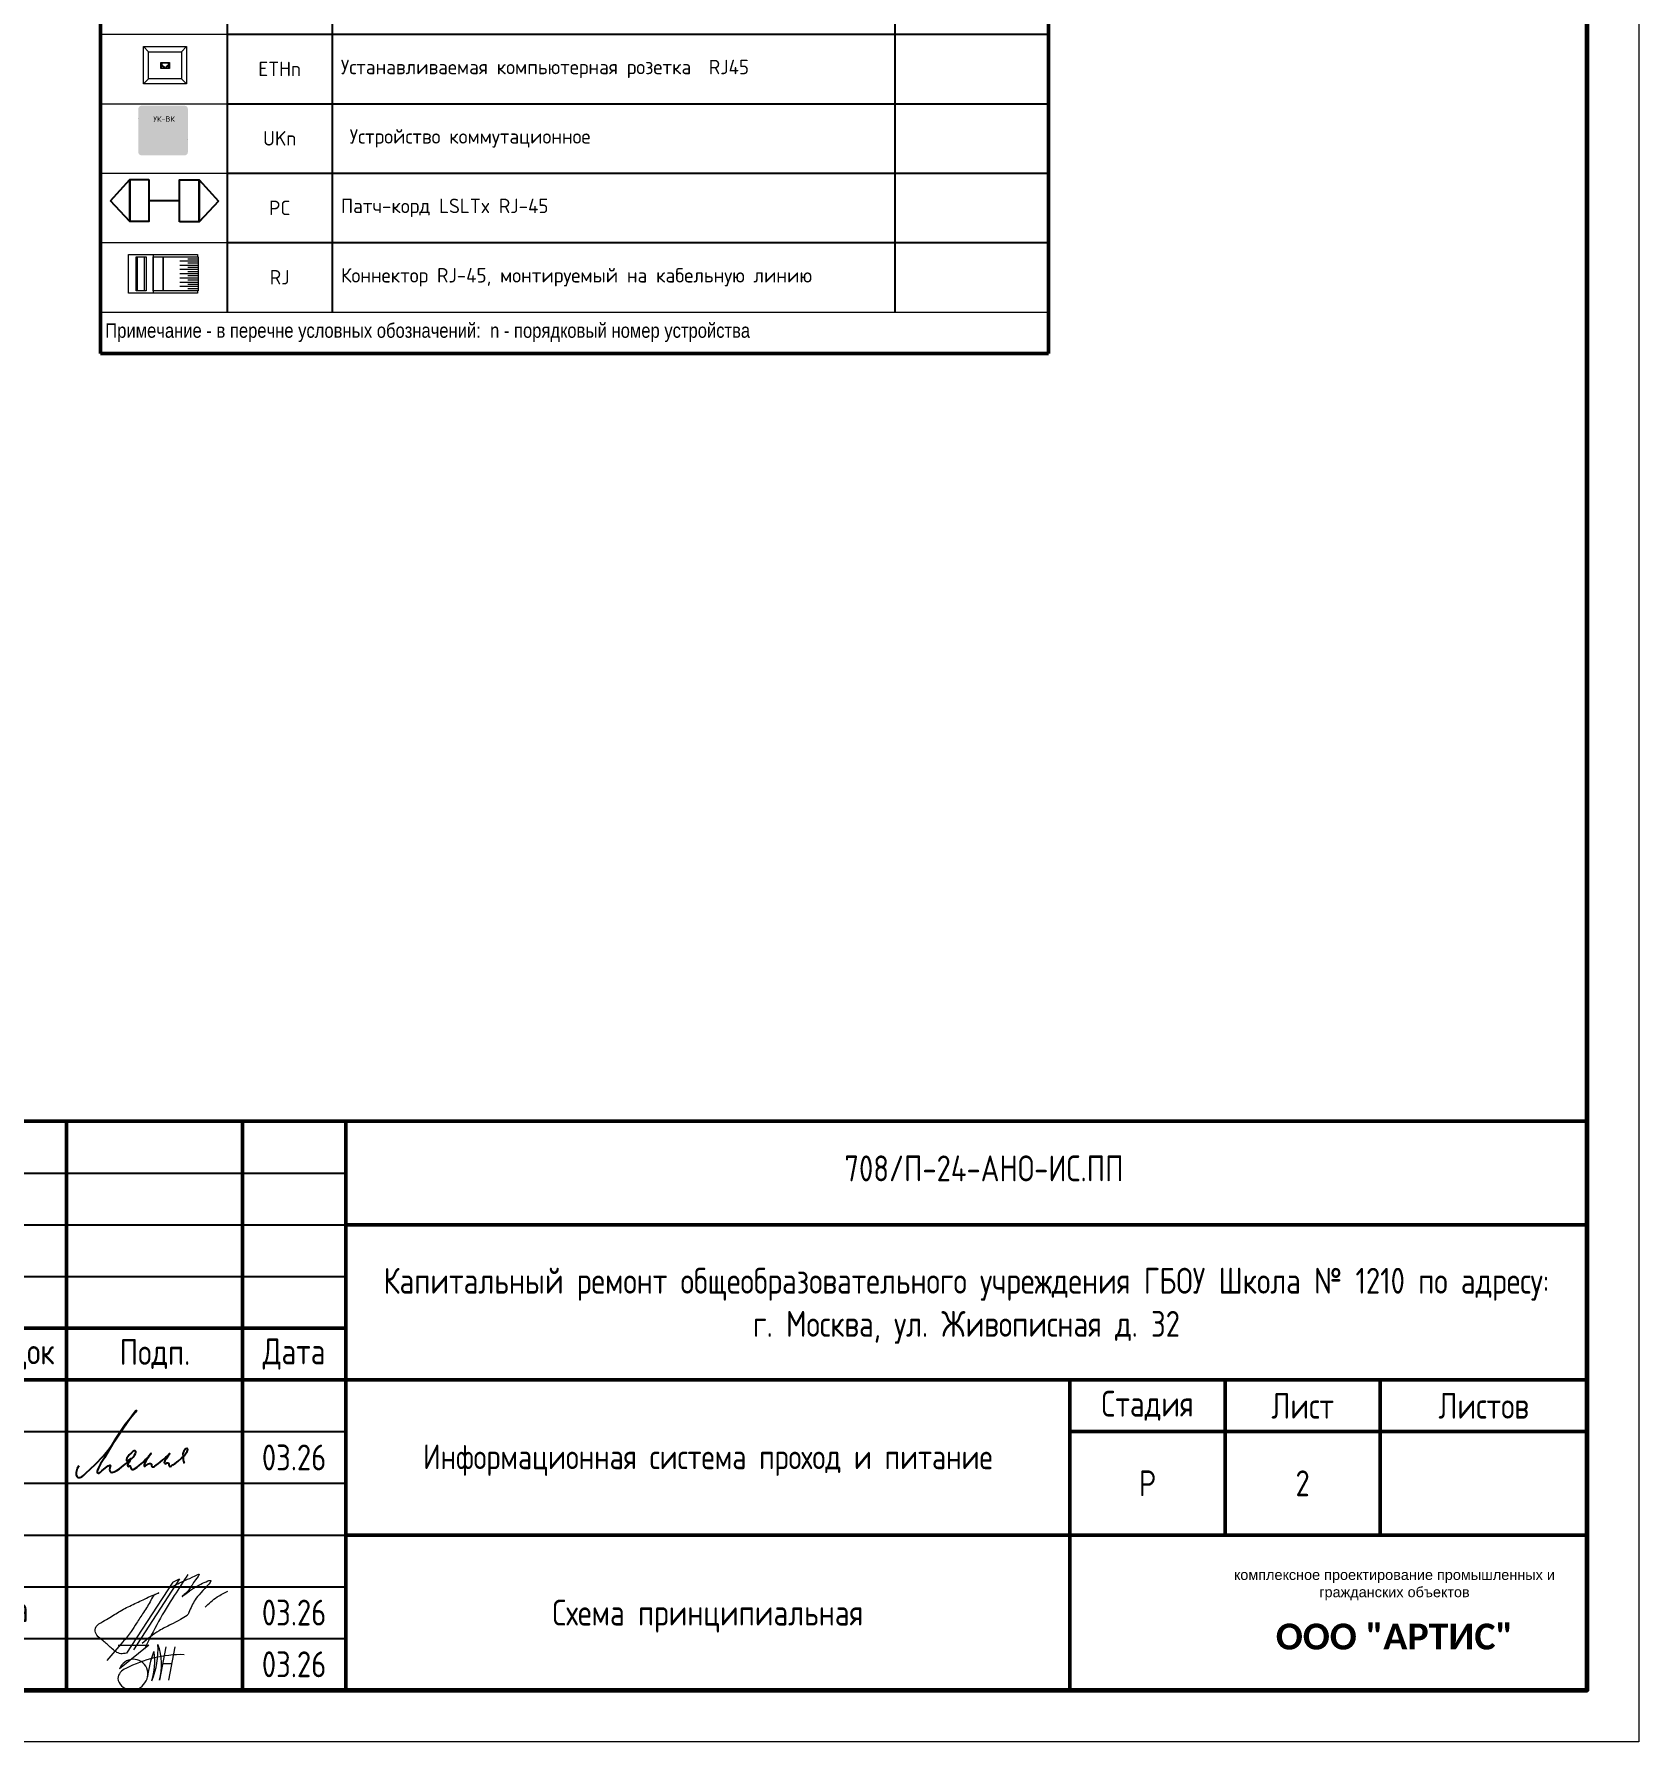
# Model space of a CAD drawing. Header units: millimetres. Extents: x -695119 to 412940, y -249585 to 622758.
# Drawn here: x -574093 to -558581, y 603 to 17115 of the extents above; entities that cross this region are included whole.
import ezdxf
from ezdxf.enums import TextEntityAlignment as Align

# ---------------------------------------------------------------- set-up
doc = ezdxf.new("R2010")
doc.units = ezdxf.units.MM
for name, color, linetype, lineweight in [('(АР) Текст', 7, 'Continuous', 25), ('__ФОРМАТ', 7, 'Continuous', 40), ('PDF _Геометрия', 8, 'Continuous', 9), ('Подписи', 7, 'Continuous', 13)]:
    doc.layers.add(name, color=color, linetype=linetype, lineweight=lineweight)
for name, color, linetype in [('__НАДПИСИ', 7, 'Continuous'), ('PDF _Оформление-Надписи', 7, 'Continuous'), ('СОТ', 7, 'Continuous'), ('стена', 20, 'Continuous'), ('Узлы', 7, 'Continuous')]:
    doc.layers.add(name, color=color, linetype=linetype)
doc.layers.add('PDF _СОТ', color=7, linetype='Continuous', true_color=0xb82d00)
doc.layers.add('Границы листа', color=7, linetype='Continuous', lineweight=0, plot=False)
doc.layers.add('ОФ_подписи', color=5, linetype='Continuous', lineweight=13, true_color=0x0000ff)
doc.styles.add('GOST 2.304 type A', font='', dxfattribs={"height": 250})
doc.styles.add('GOST-2.304_Type-B_italic', font='')
doc.styles.add('ICOCPEUR', font='isocpeur.ttf', dxfattribs={"height": 250})
doc.styles.add('ISOCPEUR', font='isocpeur.ttf', dxfattribs={"width": 0.9, "height": 350})
doc.styles.add('RubezhCAD', font='', dxfattribs={"oblique": 10})
doc.styles.get("Standard").update_dxf_attribs({"font": ''})
doc.styles.add('ГОСТ 2.304', font='')
doc.styles.get('GOST 2.304 type A').set_extended_font_data('GOST 2.304 type A')
doc.styles.get('GOST-2.304_Type-B_italic').set_extended_font_data('GOST type B')
doc.styles.get('RubezhCAD').set_extended_font_data('GOST type A')
doc.styles.get('Standard').set_extended_font_data('GOST type B')
doc.styles.get('ГОСТ 2.304').set_extended_font_data('GOST 2.304 type A')

# ---------------------------------------------------------------- blocks, each defined once
blk = doc.blocks.new('*U33')
at = {"lineweight": -2}
blk.add_lwpolyline([(20, 5), (589, 5), (589, 415), (20, 415)], close=True, dxfattribs=at)
at = {"layer": 'Границы листа'}
blk.add_lwpolyline([(594, 0), (0, 0), (0, 420), (594, 420)], close=True, dxfattribs=at)
at = {"lineweight": 13, "oblique": 10, "flags": 8}
blk.add_attdef('ФОРМАТ', (554.94, 1.12), '', height=3, dxfattribs=at)
blk = doc.blocks.new('П_Зыкин')
at = {"layer": 'ОФ_подписи', "color": 5, "ltscale": 100, "transparency": 33554687}
for p, q in [((142, 249), (62, -174)), ((258, 249), (178, -174)), ((102, 37), (218, 37))]:
    blk.add_line(p, q, dxfattribs=at)
blk.add_lwpolyline([(-462, 273), (-74, 273), (-446, -30)], dxfattribs=at)
for centre, radius, start, end in [((-1024, 224), 1068, 337.8144, 2.8859), ((-643, 22), 732, 344.4555, 20.462), ((-271, -94), 186, 314.2393, 159.9348), ((345, -1372), 1523, 88.8758, 117.8788), ((1109, -252), 1204, 158.7593, 174.231), ((-849, 72), 852, 342.8308, 7.4815), ((-9, 182), 4.48, 8.9691, 155.6551), ((-318, -169), 151, 108.7568, 173.4251), ((-287, -115), 185, 191.5358, 322.3512)]:
    blk.add_arc(centre, radius, start, end, dxfattribs=at)
blk = doc.blocks.new('П_Лукашова')
at = {"layer": 'ОФ_подписи', "color": 5}
for p, q in [((221, 339), (-221, -339)), ((286, 371), (-156, -307)), ((283, 370), (218, 338))]:
    blk.add_line(p, q, dxfattribs=at)
for points in [[(366, 415), (236, 213), (85, -37), (-50, -300)], [(221, 301), (344, 360), (434, 401), (475, 416), (464, 395), (420, 336), (342, 232), (310, 203), (337, 221), (420, 283), (490, 322), (558, 352), (576, 358), (491, 240), (403, 113), (374, 49), (360, 20)], [(-221, -339), (-276, -344), (-368, -289), (-446, -221), (-505, -166), (-522, -116), (-412, -16), (-295, 56), (-173, 120), (-49, 179), (33, 216), (87, 237), (52, 221), (11, 167), (-59, 51), (-126, -52), (-177, -132), (-256, -231), (-409, -409)], [(530, 102), (646, 199), (748, 254)], [(360, 20), (294, -18), (203, -65), (91, -124), (-73, -248)]]:
    blk.add_spline(points, degree=3, dxfattribs=at)
blk = doc.blocks.new('штамп')
at = {"layer": '__ФОРМАТ', "linetype": 'Continuous', "lineweight": 50}
for p, q in [((531929, 45357), (531929, 50857)), ((531929, 50857), (550429, 50857)), ((532879, 48357), (532879, 50857)), ((533829, 45357), (533829, 50857)), ((534779, 48357), (534779, 50857)), ((535729, 45357), (535729, 50857)), ((537429, 45357), (537429, 50857)), ((538429, 45357), (538429, 50857)), ((550429, 45357), (550429, 50857)), ((538429, 49857), (550429, 49857)), ((531929, 48857), (538429, 48857)), ((531929, 48357), (550429, 48357)), ((545429, 45357), (545429, 48357)), ((546929, 46857), (546929, 48357)), ((548429, 46857), (548429, 48357)), ((545429, 47857), (550429, 47857)), ((538429, 46857), (550429, 46857)), ((531929, 45357), (550429, 45357))]:
    blk.add_line(p, q, dxfattribs=at)
at = {"layer": '__ФОРМАТ', "linetype": 'Continuous', "lineweight": -2}
for p, q in [((531929, 50357), (538429, 50357)), ((531929, 49857), (538429, 49857)), ((531929, 49357), (538429, 49357)), ((531929, 48857), (538429, 48857)), ((531929, 47857), (538429, 47857)), ((531929, 47357), (538429, 47357)), ((531929, 46857), (538429, 46857)), ((538429, 46857), (550429, 46857)), ((531929, 46357), (538429, 46357)), ((531929, 45857), (538429, 45857))]:
    blk.add_line(p, q, dxfattribs=at)
at = {"layer": 'Подписи', "color": 5, "lineweight": 25}
blk.add_lwpolyline([(535847, 47525), (535833, 47500), (535823, 47461), (535824, 47440), (535829, 47423), (535840, 47414), (535857, 47413), (535876, 47421), (535897, 47435), (535917, 47454), (536005, 47539), (536088, 47624), (536142, 47690), (536203, 47776), (536266, 47874), (536323, 47953), (536362, 48009), (536395, 48059), (536405, 48060), (536397, 48045), (536295, 47925), (536205, 47790), (536095, 47603), (536059, 47544), (536038, 47506), (536029, 47485), (536027, 47473), (536027, 47462), (536031, 47457), (536037, 47454), (536045, 47456), (536057, 47466), (536072, 47479), (536107, 47506), (536133, 47525), (536147, 47532), (536152, 47532), (536153, 47529), (536150, 47520), (536147, 47504), (536146, 47491), (536148, 47479), (536150, 47471), (536157, 47465), (536166, 47462), (536178, 47464), (536189, 47469), (536215, 47480), (536240, 47498), (536281, 47529), (536306, 47550), (536324, 47567), (536342, 47582), (536372, 47609), (536388, 47629), (536397, 47646), (536399, 47657), (536398, 47666), (536393, 47671), (536383, 47671), (536372, 47667), (536356, 47653), (536336, 47632), (536323, 47612), (536313, 47599), (536309, 47587), (536310, 47579), (536315, 47575), (536326, 47579), (536335, 47585), (536344, 47592), (536348, 47595), (536352, 47596), (536354, 47595), (536355, 47592), (536349, 47583), (536342, 47575), (536334, 47561), (536326, 47547), (536322, 47538), (536320, 47531), (536321, 47523), (536325, 47519), (536328, 47519), (536333, 47524), (536338, 47527), (536344, 47526), (536346, 47520), (536351, 47508), (536355, 47498), (536359, 47493), (536366, 47491), (536375, 47491), (536385, 47497), (536412, 47513), (536436, 47532), (536466, 47559), (536491, 47583), (536517, 47607), (536529, 47621), (536545, 47642), (536547, 47643), (536546, 47644), (536543, 47644), (536541, 47642), (536538, 47637), (536499, 47577), (536491, 47558), (536482, 47544), (536480, 47535), (536479, 47529), (536481, 47524), (536483, 47522), (536489, 47523), (536494, 47526), (536502, 47532), (536512, 47539), (536522, 47544), (536530, 47548), (536541, 47549), (536547, 47546), (536550, 47541), (536551, 47531), (536552, 47525), (536553, 47521), (536558, 47517), (536562, 47515), (536568, 47515), (536575, 47517), (536583, 47523), (536596, 47533), (536617, 47547), (536636, 47561), (536659, 47583), (536688, 47609), (536702, 47620), (536713, 47630), (536721, 47636), (536727, 47641), (536727, 47643), (536726, 47644), (536723, 47643), (536720, 47638), (536715, 47629), (536693, 47594), (536681, 47575), (536676, 47566), (536674, 47557), (536677, 47551), (536679, 47547), (536684, 47546), (536689, 47549), (536695, 47552), (536700, 47554), (536709, 47554), (536716, 47551), (536717, 47545), (536719, 47535), (536721, 47527), (536725, 47524), (536731, 47520), (536741, 47523), (536747, 47528), (536757, 47534), (536779, 47550), (536809, 47572), (536842, 47600), (536865, 47623), (536880, 47642), (536895, 47664), (536899, 47675), (536901, 47684), (536898, 47689), (536891, 47693), (536881, 47689), (536873, 47682), (536862, 47668), (536856, 47654), (536855, 47638), (536856, 47622), (536856, 47598), (536858, 47583), (536860, 47572), (536864, 47560), (536871, 47551)], dxfattribs=at)
at = {"layer": 'ОФ_подписи'}
for name, p, xscale, yscale, zscale in [('П_Лукашова', (536533, 46057), 1.010226427429054, 1.010226427429054, 1.010226427429054), ('П_Зыкин', (536581, 45585), 0.7621923841183493, 0.7621923841183493, 0.7621923841183493)]:
    blk.add_blockref(name, p, dxfattribs=dict(at, xscale=xscale, yscale=yscale, zscale=zscale))
at = {"color": 0, "transparency": 33554687, "attachment_point": 5, "style": 'ГОСТ 2.304'}
for s, insert, char_height, width in [('{\\fArial|b0|i0|c204|p34;комплексное проектирование промышленных и гражданских объектов}', (548566, 46374), 100, 3372.21), ('{\\fCorbel Light|b1|i0|c204|p34;ООО "АРТИС"}', (548566, 45874), 250, 4171.2)]:
    blk.add_mtext(s, dxfattribs=dict(at, insert=insert, char_height=char_height, width=width))
at = {"layer": '__НАДПИСИ', "lineweight": 9, "ltscale": 2, "style": 'ISOCPEUR', "flags": 1}
blk.add_attdef('NOTATION', (548864, 51134), '', height=250, dxfattribs=at)
at = {"layer": '__НАДПИСИ', "lineweight": 9, "ltscale": 2, "style": 'RubezhCAD', "oblique": 10}
blk.add_attdef('SHEET', text='', height=250, dxfattribs=at).set_placement((547679, 47357), align=Align.MIDDLE_CENTER)
at = {"layer": '__ФОРМАТ', "color": 7, "linetype": 'Continuous', "lineweight": 20, "attachment_point": 5, "style": 'GOST 2.304 type A'}
for s, insert, char_height, width in [('Капитальный ремонт общеобразовательного учреждения ГБОУ Школа № 1210 по адресу:      \\Pг. Москва, ул. Живописная д. 32', (544429, 49073), 250, 12000), ('\\pi-7.5,l7.5,t7.5;{\\W0.9;\\C256;Кол.уч.}', (533354, 48607), 250, 950), ('Информационная система проход и питание \\P ', (541929, 47381), 240, 7000)]:
    blk.add_mtext(s, dxfattribs=dict(at, insert=insert, char_height=char_height, width=width))
at = {"layer": '__ФОРМАТ', "color": 7, "linetype": 'Continuous', "lineweight": 20, "char_height": 250, "attachment_point": 5, "line_spacing_factor": 1.2, "style": 'GOST 2.304 type A'}
for s, insert, width in [('\\pi-7.5,l7.5,t7.5;{\\C256;Изм.}', (532404, 48607), 950), ('\\pi-7.5,l7.5,t7.5;{\\C256;Лист}', (534304, 48607), 950), ('\\pi-7.5,l7.5,t7.5;{\\C256;№Док}', (535254, 48607), 950), ('\\pi-7.5,l7.5,t7.5;{\\C256;Подп.}', (536584, 48607), 1710.72), ('\\pi-7.5,l7.5,t7.5;{\\C256;Дата}', (537929, 48607), 1000), ('\\pi-7.5,l7.5,t7.5;{\\C256;Стадия}', (546179, 48107), 1500), ('\\pi-7.5,l7.5,t7.5;{\\C256;Лист}', (547679, 48107), 1500), ('\\pi-7.5,l7.5,t7.5;{\\C256;Листов}', (549429, 48107), 2000), ('\\pi-7.5,l7.5,t7.5;{\\C256;Разработал}', (532879, 47607), 1900), ('{\\C256;Лялля}', (534779, 47607), 1900), ('{\\C256;03.26}', (537929, 47607), 1000), ('\\pi-750,l750,t750;{\\C256;Р}', (546179, 47357), 1500), ('{\\C256;Лукашова}', (534779, 46107), 1900), ('\\pi-7.5,l7.5,t7.5;{\\C256;ГИП}', (532879, 46107), 1900), ('{\\C256;03.26}', (537929, 46107), 1000), ('{\\C256;Н. Контр. }', (532879, 45592), 1900), ('\\pi-750,l750,t750;{\\C256;Зыкин}', (534779, 45607), 1900), ('{\\C256;03.26}', (537929, 45607), 1000)]:
    blk.add_mtext(s, dxfattribs=dict(at, insert=insert, width=width))
at = {"layer": 'стена', "color": 18, "true_color": 0x000000, "insert": (543249, 50527), "char_height": 250, "width": 3851.47, "attachment_point": 1, "style": 'GOST 2.304 type A'}
blk.add_mtext('708/П-24-АНО-ИС.ПП', dxfattribs=at)
blk = doc.blocks.new('*T1110')
at = {"layer": 'Узлы', "color": 0, "lineweight": 50, "transparency": 16777216}
for p, q in [((0, 0), (9165, 0)), ((0, 0), (0, -19361)), ((9165, 0), (9165, -19361)), ((0, -400), (9165, -400)), ((0, -19361), (9165, -19361))]:
    blk.add_line(p, q, dxfattribs=at)
at = {"layer": 'Узлы', "color": 0, "lineweight": -2, "transparency": 16777216}
for p, q in [((2238, 0), (2238, -2414)), ((7679, 0), (7679, -18961)), ((1225, -400), (1225, -18961)), ((0, -1071), (2238, -1071)), ((7679, -1071), (9165, -1071)), ((0, -1743), (2238, -1743)), ((7679, -1743), (9165, -1743)), ((0, -2414), (2238, -2414)), ((7679, -2414), (9165, -2414)), ((0, -3086), (2238, -3086)), ((2238, -3086), (2238, -11575)), ((7679, -3086), (9165, -3086)), ((0, -3757), (2238, -3757)), ((7679, -3757), (9165, -3757)), ((1225, -4429), (2238, -4429)), ((7679, -4429), (9165, -4429)), ((1225, -5100), (2238, -5100)), ((7679, -5100), (9165, -5100)), ((1225, -5771), (2238, -5771)), ((0, -6443), (9165, -6443)), ((0, -7330), (9165, -7330)), ((1225, -8218), (9165, -8218)), ((1225, -8889), (2238, -8889)), ((7679, -8889), (9165, -8889)), ((1225, -9561), (2238, -9561)), ((7679, -9561), (9165, -9561)), ((1225, -10232), (2238, -10232)), ((7679, -10232), (9165, -10232)), ((1225, -10904), (2238, -10904)), ((1225, -11575), (2238, -11575)), ((1225, -12247), (2238, -12247)), ((1225, -12918), (2238, -12918)), ((1225, -13589), (2238, -13589)), ((7679, -13589), (9165, -13589)), ((1225, -14261), (2238, -14261)), ((1225, -14932), (2238, -14932))]:
    blk.add_line(p, q, dxfattribs=at)
at = {"layer": 'Узлы', "color": 0, "linetype": 'ByBlock', "lineweight": -2, "transparency": 16777216}
for p, q in [((2238, -1071), (7679, -1071)), ((2238, -1743), (7679, -1743)), ((2238, -2414), (7679, -2414)), ((2238, -2414), (2238, -3086)), ((2238, -3086), (7679, -3086)), ((2238, -3757), (7679, -3757)), ((0, -4429), (1225, -4429)), ((2238, -4429), (7679, -4429)), ((0, -5100), (1225, -5100)), ((2238, -5100), (7679, -5100)), ((0, -5771), (1225, -5771)), ((2238, -5771), (9165, -5771)), ((2238, -10232), (7679, -10232)), ((2238, -10904), (7679, -10904)), ((2238, -11575), (2238, -18961)), ((7679, -11575), (9165, -11575)), ((7679, -12247), (9165, -12247)), ((7679, -12918), (9165, -12918)), ((7679, -14261), (9165, -14261)), ((7679, -14932), (9165, -14932)), ((1225, -15604), (9165, -15604)), ((1225, -16275), (9165, -16275)), ((1225, -16947), (9165, -16947)), ((1225, -17618), (9165, -17618)), ((1225, -18289), (9165, -18289))]:
    blk.add_line(p, q, dxfattribs=at)
at = {"layer": 'Узлы', "color": 0, "lineweight": 0, "transparency": 16777216}
for p, q in [((0, -8218), (1225, -8218)), ((0, -8889), (1225, -8889)), ((2238, -8889), (7679, -8889)), ((0, -9561), (1225, -9561)), ((2238, -9561), (7679, -9561)), ((0, -10232), (1225, -10232)), ((0, -10904), (1225, -10904)), ((7679, -10904), (9165, -10904)), ((0, -11575), (1225, -11575)), ((2238, -11575), (7679, -11575)), ((0, -12247), (1225, -12247)), ((2238, -12247), (7679, -12247)), ((0, -12918), (1225, -12918)), ((2238, -12918), (7679, -12918)), ((0, -13589), (1225, -13589)), ((2238, -13589), (7679, -13589)), ((0, -14261), (1225, -14261)), ((2238, -14261), (7679, -14261)), ((0, -14932), (1225, -14932)), ((2238, -14932), (7679, -14932)), ((0, -15604), (1225, -15604)), ((0, -16275), (1225, -16275)), ((0, -16947), (1225, -16947)), ((0, -17618), (1225, -17618)), ((0, -18289), (1225, -18289)), ((0, -18961), (9165, -18961))]:
    blk.add_line(p, q, dxfattribs=at)
at = {"layer": 'Узлы', "color": 0, "transparency": 16777216}
for s, insert, char_height, width, attachment_point, style in [('Поз. обозначение', (1119, -200), 139.88, 2236.42, 5, 'GOST-2.304_Type-B_italic'), ('Наменование', (4959, -200), 139.88, 5439.55, 5, 'GOST-2.304_Type-B_italic'), ('Примечание', (8422, -200), 139.9, 1483.86, 5, 'GOST-2.304_Type-B_italic'), ('{\\C7; Прибор АПС}', (2239, -736), 139.88, 5439.55, 4, 'GOST-2.304_Type-B_italic'), ('Fs', (1732, -736), 139.9, 1011.43, 5, 'GOST-2.304_Type-B_italic'), ('{\\C7; Блок питания турникета 24В}', (2239, -1407), 139.88, 5439.55, 4, 'GOST-2.304_Type-B_italic'), ('PN 24', (1732, -1407), 139.9, 1011.43, 5, 'GOST-2.304_Type-B_italic'), ('Поставляется ДИТ', (8422, -1407), 139.88, 1483.86, 5, 'GOST-2.304_Type-B_italic'), ('PN 12', (1732, -2079), 139.9, 1011.43, 5, 'GOST-2.304_Type-B_italic'), ('{\\C7; Блок питания турникета 12В}', (2239, -2079), 139.88, 5439.55, 4, 'GOST-2.304_Type-B_italic'), ('Поставляется ДИТ', (8422, -2079), 139.88, 1483.86, 5, 'GOST-2.304_Type-B_italic'), ('ИБП', (1732, -2750), 139.9, 1011.43, 5, 'GOST-2.304_Type-B_italic'), ('{\\C7; Источник бесперебойного питания}', (2239, -2750), 139.88, 5439.55, 4, 'GOST-2.304_Type-B_italic'), ('Поставляется ДИТ', (8422, -2750), 139.88, 1483.86, 5, 'GOST-2.304_Type-B_italic'), ('АРМ-ОП(с/б)', (1732, -3421), 139.88, 1011.43, 5, 'GOST-2.304_Type-B_italic'), ('{\\C7; АРМ оператора питания (столовая/буфет)}', (2239, -3421), 139.88, 5439.55, 4, 'GOST-2.304_Type-B_italic'), ('Поставляется ДИТ', (8422, -3421), 139.88, 1483.86, 5, 'GOST-2.304_Type-B_italic'), ('АРМ-А-ОУ', (1732, -4093), 139.9, 1011.43, 5, 'GOST-2.304_Type-B_italic'), ('{\\C7; АРМ администратора ОУ}', (2239, -4093), 139.88, 5439.55, 4, 'GOST-2.304_Type-B_italic'), ('Поставляется ДИТ', (8422, -4093), 139.88, 1483.86, 5, 'GOST-2.304_Type-B_italic'), ('АРМ-К', (1732, -4764), 139.9, 1011.43, 5, 'GOST-2.304_Type-B_italic'), (' АРМ контролера (охранника)', (2239, -4764), 139.88, 5439.55, 4, 'GOST-2.304_Type-B_italic'), ('Поставляется ДИТ', (8422, -4764), 139.88, 1483.86, 5, 'GOST-2.304_Type-B_italic'), (' Подключение к сети питания 220В', (2239, -5436), 139.88, 5439.55, 4, 'GOST-2.304_Type-B_italic'), ('TРn', (1732, -6107), 139.9, 1011.43, 5, 'GOST-2.304_Type-B_italic'), ('{\\C7; Турникет типа "трипод"}', (2239, -6107), 139.88, 5439.55, 4, 'GOST-2.304_Type-B_italic'), ('Поставляется ДИТ', (8422, -6107), 139.88, 1483.86, 5, 'GOST-2.304_Type-B_italic'), ('Створка ограждения «антипаника» Ø32мм длиной 1,2 м . в комплекте с фиксатором, завесами и с заполненинием с пиктограммами{\\C256; }', (2350, -6887), 139.881, 5217.41, 4, 'GOST-2.304_Type-B_italic'), ('KL(1,2м)n', (1732, -6887), 139.9, 1011.43, 5, 'GOST-2.304_Type-B_italic'), ('Поставляется ДИТ', (8422, -6887), 139.88, 1483.86, 5, 'GOST-2.304_Type-B_italic'), ('Створка ограждения «антипаника» Ø32мм длиной 1,5 м. в комплекте с фиксатором, завесами и с заполненинием с пиктограммами', (2350, -7774), 139.881, 5217.41, 4, 'GOST-2.304_Type-B_italic'), ('KL(1,5м)n', (1732, -7774), 139.9, 1011.43, 5, 'GOST-2.304_Type-B_italic'), ('Поставляется ДИТ', (8422, -7774), 139.88, 1483.86, 5, 'GOST-2.304_Type-B_italic'), ('  Ограждение', (2239, -8554), 139.88, 5439.55, 4, 'GOST-2.304_Type-B_italic'), ('Поставляется ДИТ', (8422, -8554), 139.88, 1483.86, 5, 'GOST-2.304_Type-B_italic'), ('ESn', (1732, -9225), 139.9, 1011.43, 5, 'GOST-2.304_Type-B_italic'), (' {\\fISOCPEUR|b0|i0|c204|p34;\\C256;Маршрутизатор} (коммутатор 3-го уровня, 24xRJ45', (2239, -9225), 139.88, 5439.55, 4, 'GOST-2.304_Type-B_italic'), ('Поставляется ДИТ', (8422, -9225), 139.88, 1483.86, 5, 'GOST-2.304_Type-B_italic'), ('ОРn', (1732, -9897), 139.9, 1011.43, 5, 'GOST-2.304_Type-B_italic'), (' Кабельный органайзер 1U', (2239, -9897), 139.88, 5439.55, 4, 'GOST-2.304_Type-B_italic'), ('БР', (1732, -10568), 139.9, 1011.43, 5, 'GOST-2.304_Type-B_italic'), ('{\\C256; Блок розеток}', (2239, -10568), 139.88, 5439.55, 4, 'GOST-2.304_Type-B_italic'), ('{\\Q1.13910E-013;\\C256;КП}', (1732, -11239), 139.88, 1011.43, 5, 'GOST-2.304_Type-B_italic'), ('{\\C256; Консольная полка}', (2239, -11239), 139.88, 5439.55, 4, 'GOST-2.304_Type-B_italic'), ('DI', (1732, -11911), 139.9, 1011.43, 5, 'GOST-2.304_Type-B_italic'), ('{\\C256; DIN рейка}', (2239, -11911), 139.88, 5439.55, 4, 'GOST-2.304_Type-B_italic'), ('RD', (1732, -12582), 139.9, 1011.43, 5, 'GOST-2.304_Type-B_italic'), ('{\\C256; 19″ панель с DIN-рейкой }', (2239, -12582), 139.88, 5439.55, 4, 'GOST-2.304_Type-B_italic'), ('PDUn', (1732, -13254), 139.9, 1011.43, 5, 'GOST-2.304_Type-B_italic'), (' Пульт ручного управления турникетом', (2239, -13254), 139.88, 5439.55, 4, 'GOST-2.304_Type-B_italic'), ('Поставляется ДИТ', (8422, -13254), 139.88, 1483.86, 5, 'GOST-2.304_Type-B_italic'), ('ТШ ЛВС-ИС.ПП', (1732, -13925), 139.88, 1011.43, 5, 'GOST-2.304_Type-B_italic'), (' Телекоммуникационный шкаф настенный ', (2239, -13925), 139.88, 5439.55, 4, 'GOST-2.304_Type-B_italic'), ('МШ БП-ИС.ПП', (1732, -14597), 139.88, 1011.43, 5, 'GOST-2.304_Type-B_italic'), (' Монтажный шкаф (щит с монтажной панелью металлический)', (2239, -14597), 139.88, 5439.55, 4, 'GOST-2.304_Type-B_italic'), ('{\\C256; Электрическая розетка 220В одинарная}', (2239, -15268), 139.88, 5439.55, 4, 'GOST-2.304_Type-B_italic'), ('EOn', (1732, -15268), 139.9, 1011.43, 5, 'GOST-2.304_Type-B_italic'), ('{\\C256; Электрическая розетка 220В двойная }', (2239, -15939), 139.88, 5439.55, 4, 'GOST-2.304_Type-B_italic'), ('EODn', (1732, -15939), 139.9, 1011.43, 5, 'GOST-2.304_Type-B_italic'), ('ETHn', (1732, -16611), 139.9, 1011.43, 5, 'GOST-2.304_Type-B_italic'), (' Устанавливаемая компьютерная розетка  RJ45', (2239, -16611), 139.88, 5439.55, 4, 'GOST-2.304_Type-B_italic'), ('UKn', (1732, -17282), 139.9, 1011.43, 5, 'GOST-2.304_Type-B_italic'), ('  Устройство коммутационное', (2239, -17282), 139.88, 5439.55, 4, 'GOST-2.304_Type-B_italic'), ('PC', (1732, -17954), 139.9, 1011.43, 5, 'GOST-2.304_Type-B_italic'), (' Патч-корд LSLTx RJ-45', (2239, -17954), 139.88, 5439.55, 4, 'GOST-2.304_Type-B_italic'), ('RJ', (1732, -18625), 139.9, 1011.43, 5, 'GOST-2.304_Type-B_italic'), (' Коннектор RJ-45, монтируемый на кабельную линию', (2239, -18625), 139.88, 5439.55, 4, 'GOST-2.304_Type-B_italic'), ('{\\fArial Narrow|b0|i0|c204|p34; Примечание - в перечне условных обозначений:  n - порядковый номер устройства}', (1, -19161), 139.881, 9163.18, 4, 'ICOCPEUR')]:
    blk.add_mtext(s, dxfattribs=dict(at, insert=insert, char_height=char_height, width=width, attachment_point=attachment_point, style=style))

msp = doc.modelspace()

# ---------------------------------------------------------------- hatches: boundary and pattern name
at = {"lineweight": 0, "true_color": 0xc7c8ca}
h = msp.add_hatch(color=9, dxfattribs=at)
h.dxf.hatch_style = 1
h.paths.add_polyline_path([(-573054.799, 16423.296, 0.414213562), (-573086.799, 16391.296), (-573086.799, 15975.296, 0.414213562), (-573054.799, 15943.296), (-572638.799, 15943.296, 0.414213562), (-572606.799, 15975.296), (-572606.799, 16391.296, 0.414213562), (-572638.799, 16423.296)])
h.paths.add_polyline_path([(-572660.259, 16351.727), (-572660.259, 16245.619), (-573037.608, 16245.619), (-573037.608, 16351.727)], flags=0)
h.paths.add_polyline_path([(-572660.259, 16351.727), (-573037.608, 16351.727), (-573037.608, 16245.619), (-572660.259, 16245.619)], flags=16)
h.paths.add_polyline_path([(-572932.026, 16241.373), (-572742.314, 16241.373), (-572742.314, 16347.964), (-572932.026, 16347.964)], flags=24)
h = msp.add_hatch(color=9, dxfattribs=at)
h.dxf.hatch_style = 1
h.paths.add_polyline_path([(-573037.608, 16245.619), (-573037.608, 16351.727), (-572660.259, 16351.727), (-572660.259, 16245.619)], flags=16)
h.paths.add_polyline_path([(-572932.026, 16241.373), (-572742.314, 16241.373), (-572742.314, 16347.964), (-572932.026, 16347.964)], flags=24)

# ---------------------------------------------------------------- linework, layer by layer
at = {"layer": '(АР) Текст', "color": 7}
for points in [[(-573086.799, 16298.673), (-573086.799, 16298.673)], [(-572606.589, 16092.158), (-572606.799, 16092.158)]]:
    msp.add_lwpolyline(points, dxfattribs=at)
at = {"color": 5, "ltscale": 20}
for points in [[(-573354.848, 15504.435), (-573169.856, 15709.431), (-573169.856, 15304.435)], [(-572984.865, 15709.431), (-572984.865, 15304.435), (-573169.856, 15304.435), (-573169.856, 15709.431)], [(-572687.453, 15301.937), (-572687.453, 15706.933), (-572497.445, 15706.933), (-572497.445, 15301.937)], [(-572312.445, 15501.937), (-572497.445, 15301.937), (-572497.445, 15706.933)]]:
    msp.add_lwpolyline(points, close=True, dxfattribs=at)
msp.add_lwpolyline([(-572984.865, 15506.933), (-572687.453, 15506.933)], dxfattribs=at)
at = {"layer": 'PDF _Геометрия', "lineweight": 0}
for points in [[(-572513.404, 14632.99), (-572513.404, 14609.862), (-573180.376, 14609.862), (-573180.376, 14985.226), (-572513.404, 14985.226), (-572513.404, 14961.24)], [(-572942.706, 14985.226), (-572942.706, 14609.862)], [(-572506.438, 14920.29), (-572683.405, 14920.29)], [(-572506.438, 14879.34), (-572683.405, 14879.34)], [(-572506.438, 14940.765), (-572609.23, 14940.765)], [(-572506.438, 14899.815), (-572609.23, 14899.815)], [(-572506.438, 14961.24), (-572506.438, 14920.29), (-572506.438, 14879.34), (-572506.438, 14838.39), (-572506.438, 14797.44), (-572506.438, 14756.49), (-572506.438, 14715.54), (-572506.438, 14674.59), (-572506.438, 14633.64)], [(-572506.438, 14838.39), (-572683.405, 14838.39)], [(-572506.438, 14797.44), (-572683.405, 14797.44)], [(-572506.438, 14756.49), (-572683.405, 14756.49)], [(-572506.438, 14715.54), (-572683.405, 14715.54)], [(-572506.438, 14858.865), (-572609.23, 14858.865)], [(-572506.438, 14817.915), (-572609.23, 14817.915)], [(-572506.438, 14776.965), (-572609.23, 14776.965)], [(-572506.438, 14736.015), (-572609.23, 14736.015)], [(-572506.438, 14674.59), (-572683.405, 14674.59)], [(-572506.438, 14695.065), (-572609.23, 14695.065)], [(-572506.438, 14654.115), (-572609.23, 14654.115)]]:
    msp.add_lwpolyline(points, dxfattribs=at)
for points in [[(-573010.848, 14961.24), (-573010.848, 14632.532), (-573108.288, 14632.532), (-573108.288, 14961.24)], [(-573028.645, 14961.24), (-573028.645, 14632.532), (-573094.375, 14632.532), (-573094.375, 14961.24)], [(-572845.266, 14961.24), (-572845.266, 14632.532), (-572942.706, 14632.532), (-572942.706, 14961.24)], [(-572506.438, 14961.24), (-572506.438, 14632.99), (-572845.266, 14632.99), (-572845.266, 14961.24)]]:
    msp.add_lwpolyline(points, close=True, dxfattribs=at)
at = {"layer": 'PDF _Оформление-Надписи', "lineweight": 0}
for points in [[(-573036.787, 16995.139), (-572618.927, 16995.139), (-572618.927, 16633.615), (-573036.787, 16633.615)], [(-572986.787, 16945.139), (-572668.927, 16945.139), (-572668.927, 16683.615), (-572986.787, 16683.615)], [(-572793.003, 16783.774), (-572869.47, 16783.774), (-572869.47, 16840.926), (-572793.003, 16840.926)], [(-572793.003, 16783.774), (-572869.47, 16783.774), (-572869.47, 16840.926), (-572793.003, 16840.926)], [(-572831.368, 16836.428), (-572798.03, 16836.428), (-572798.03, 16809.969), (-572809.407, 16809.969), (-572809.407, 16798.591), (-572821.049, 16798.591), (-572821.049, 16787.478), (-572841.952, 16787.478), (-572841.952, 16798.591), (-572853.33, 16798.591), (-572853.33, 16809.969), (-572864.707, 16809.969), (-572864.707, 16836.428)], [(-572831.368, 16836.428), (-572798.03, 16836.428), (-572798.03, 16809.969), (-572809.407, 16809.969), (-572809.407, 16798.591), (-572821.049, 16798.591), (-572821.049, 16787.478), (-572841.952, 16787.478), (-572841.952, 16798.591), (-572853.33, 16798.591), (-572853.33, 16809.969), (-572864.707, 16809.969), (-572864.707, 16836.428)], [(-572785.074, 16783.774), (-572861.541, 16783.774), (-572861.541, 16840.926), (-572785.074, 16840.926)], [(-572785.074, 16783.774), (-572861.541, 16783.774), (-572861.541, 16840.926), (-572785.074, 16840.926)], [(-572823.44, 16836.428), (-572790.101, 16836.428), (-572790.101, 16809.969), (-572801.479, 16809.969), (-572801.479, 16798.591), (-572813.121, 16798.591), (-572813.121, 16787.478), (-572834.023, 16787.478), (-572834.023, 16798.591), (-572845.401, 16798.591), (-572845.401, 16809.969), (-572856.778, 16809.969), (-572856.778, 16836.428)], [(-572823.44, 16836.428), (-572790.101, 16836.428), (-572790.101, 16809.969), (-572801.479, 16809.969), (-572801.479, 16798.591), (-572813.121, 16798.591), (-572813.121, 16787.478), (-572834.023, 16787.478), (-572834.023, 16798.591), (-572845.401, 16798.591), (-572845.401, 16809.969), (-572856.778, 16809.969), (-572856.778, 16836.428)]]:
    msp.add_lwpolyline(points, close=True, dxfattribs=at)
for points in [[(-572986.787, 16945.139), (-573036.787, 16995.139)], [(-572668.927, 16945.139), (-572618.927, 16995.139)], [(-572986.787, 16683.615), (-573036.787, 16633.615)], [(-572668.927, 16683.615), (-572618.927, 16633.615)]]:
    msp.add_lwpolyline(points, dxfattribs=at)

# ---------------------------------------------------------------- block references
msp.add_blockref('*T1110', (-573451.825, 33389.615))
at = {"layer": '__ФОРМАТ', "lineweight": 60, "xscale": 99.9999999999996, "yscale": 99.9999999999996, "zscale": 99.9999999999996}
msp.add_blockref('*U33', (-617981.052, 603.203), dxfattribs=at)
at = {"layer": 'PDF _СОТ', "color": 0}
msp.add_blockref('штамп', (-1109509.676, -44253.834), dxfattribs=at)

# ---------------------------------------------------------------- texts
at = {"lineweight": 30, "insert": (-572837.118, 16294.529), "char_height": 51.2, "width": 275.50276, "attachment_point": 5, "style": 'GOST-2.304_Type-B_italic'}
msp.add_mtext('\\pt1075.2;УК-ВК', dxfattribs=at)
at = {"layer": 'СОТ', "char_height": 250, "attachment_point": 5, "style": 'GOST 2.304 type A'}
for s, insert, width in [('2', (-561831.052, 3103.203), 1500), ('Схема принципиальная', (-567581.052, 1819.054), 7000)]:
    msp.add_mtext(s, dxfattribs=dict(at, insert=insert, width=width))

doc.saveas('drawing.dxf')
